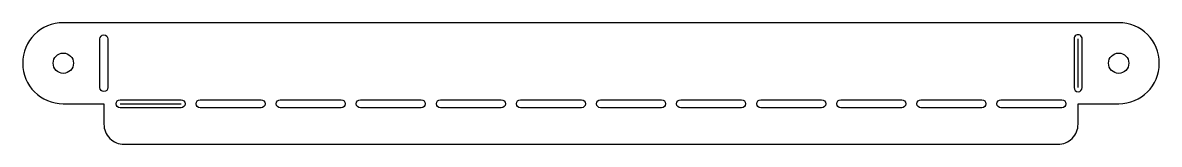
# Model space of a CAD drawing. Header units: inches. Extents: x -1 to 13, y -2 to -0.5.
import ezdxf

# ---------------------------------------------------------------- set-up
doc = ezdxf.new("R2010")
doc.units = ezdxf.units.IN
doc.layers.get('0').update_dxf_attribs({"linetype": 'CONTINUOUS'})

msp = doc.modelspace()

# ---------------------------------------------------------------- linework, layer by layer
for p, q in [((11.95, -0.699), (11.95, -1.301)), ((12, -1.301), (12, -0.699)), ((12.05, -1.301), (12.05, -0.699)), ((0.2, -1.5), (0.95, -1.5))]:
    msp.add_line(p, q)
for points in [[(0.25, -2), (11.75, -2, 0.414214), (12, -1.75), (12, -1.5), (12.5, -1.5, 0.414212), (13, -1), (13, -1, 0.414212), (12.5, -0.5), (12, -0.5), (0, -0.5), (-0.5, -0.5, 0.414212), (-1, -1), (-1, -1, 0.414212), (-0.5, -1.5), (0, -1.5), (0, -1.75, 0.414214)], [(0.05, -0.7), (0.05, -1.3, -1), (-0.05, -1.3), (-0.05, -0.7, -1)], [(0.95, -1.55), (0.2, -1.55, -1), (0.2, -1.45), (0.95, -1.45, -1)], [(1.936, -1.55), (1.186, -1.55, -1), (1.186, -1.45), (1.936, -1.45, -1)], [(2.923, -1.55), (2.173, -1.55, -1), (2.173, -1.45), (2.923, -1.45, -1)], [(3.909, -1.55), (3.159, -1.55, -1), (3.159, -1.45), (3.909, -1.45, -1)], [(4.895, -1.55), (4.145, -1.55, -1), (4.145, -1.45), (4.895, -1.45, -1)], [(5.882, -1.55), (5.132, -1.55, -1), (5.132, -1.45), (5.882, -1.45, -1)], [(6.868, -1.55), (6.118, -1.55, -1), (6.118, -1.45), (6.868, -1.45, -1)], [(7.855, -1.55), (7.105, -1.55, -1), (7.105, -1.45), (7.855, -1.45, -1)], [(8.841, -1.55), (8.091, -1.55, -1), (8.091, -1.45), (8.841, -1.45, -1)], [(9.827, -1.55), (9.077, -1.55, -1), (9.077, -1.45), (9.827, -1.45, -1)], [(10.814, -1.55), (10.064, -1.55, -1), (10.064, -1.45), (10.814, -1.45, -1)], [(11.8, -1.55), (11.05, -1.55, -1), (11.05, -1.45), (11.8, -1.45, -1)]]:
    msp.add_lwpolyline(points, format="xyb", close=True)
for centre in [(-0.5, -1), (12.5, -1)]:
    msp.add_circle(centre, 0.125)
for centre, start, end in [((12, -0.699), 0.0001, 180.0001), ((12, -1.301), -179.9999, 0.0001)]:
    msp.add_arc(centre, 0.05, start, end)

doc.saveas('drawing.dxf')
